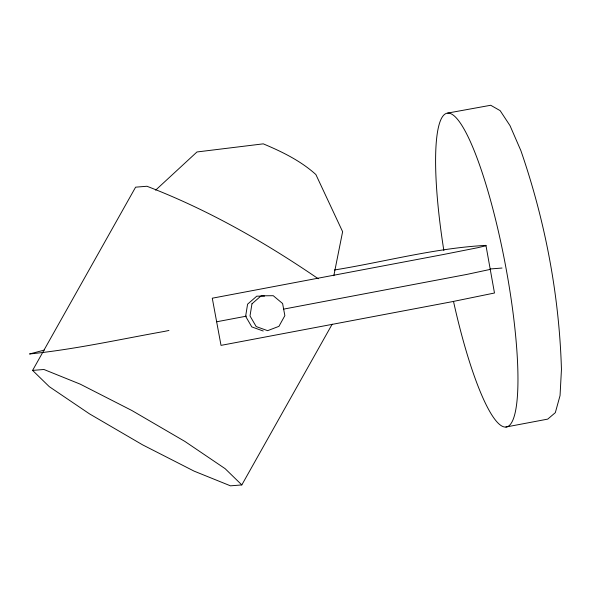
<?xml version="1.0" encoding="UTF-8"?>
<svg xmlns="http://www.w3.org/2000/svg" width="591" height="591" viewBox="0 0 591 591"><rect width="100%" height="100%" fill="white"/><g stroke="black" fill="none" stroke-linecap="round" stroke-linejoin="round"><path stroke-width="0.89" d="M333.819 275.724L342.617 231.687L315.882 174.544C300.812 160.87 281.944 151.665 263.268 143.849L196.973 151.968L155.625 190.154M485.942 245.383L485.743 245.834L477.506 247.747L442.991 254.588L212.28 298.204L221.019 345.373L451.738 301.765L494.482 293.01L485.942 245.383C434.688 248.124 384.852 261.828 334.366 269.998M332.179 324.193L241.822 484.923L230.483 485.832L194.151 471.153L142.557 444.824L89.537 413.892L49.282 386.654L32.594 370.402L135.605 187.17L146.945 186.261C207.677 209.569 264.672 242.081 318.268 278.76M44.355 350.071L29.55 353.972C74.931 349.384 119.618 339.389 164.49 331.388L168.945 330.465M447.683 113.08L490.715 105.264L500.149 110.65L510.018 125.654L520.9 150.698C545.183 221.012 559.263 295.101 561.45 369.493L560.046 395.586L555.326 412.658L547.739 419.115L505.866 427.027M216.653 321.785L246.506 316.141M283.606 309.13L466.868 274.409L490.116 269.422L490.316 268.971L502.025 268.033M32.594 370.402L43.933 369.486L80.265 384.165L131.859 410.501L184.88 441.425L225.134 468.67L241.822 484.923M264.546 296.098L256.767 296.172L247.585 304.173L245.627 316.311L251.803 326.912L263.224 331.019M443.848 250.518A159.673 29.092 79.3 0 1 467.392 135.376A159.673 29.092 79.3 0 1 517.258 398.171A159.673 29.092 79.3 0 1 453.511 301.447M251.965 303.818L250.008 315.956L256.184 326.564L267.605 330.665L278.93 326.35L284.855 315.638L282.609 303.53L273.249 295.707L261.148 295.818L251.965 303.818"/></g></svg>
